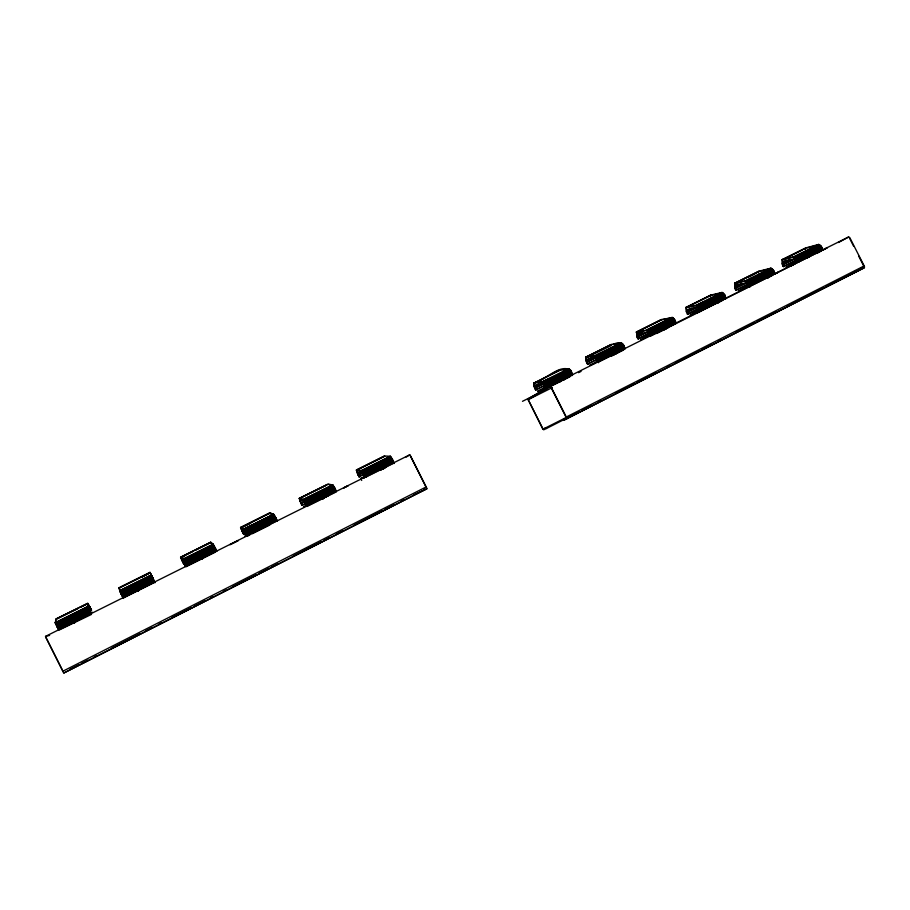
<?xml version="1.0" encoding="UTF-8"?>
<svg xmlns="http://www.w3.org/2000/svg" width="910" height="910" viewBox="0 0 910 910"><rect width="100%" height="100%" fill="white"/><g stroke="black" fill="none" stroke-linecap="round" stroke-linejoin="round"><path stroke-width="1.36" d="M735.724 289.915L736.474 289.812L735.826 285.365L738.34 284.113M611.315 345.243L585.824 357.493L586.051 360.485M566.259 369.358L560.003 370.302L533.897 383.269L534.25 386.238M394.075 463.52L390.401 456.285L384.509 455.99L356.413 470.186L357.596 473.735M636.602 332.275L661.581 319.876L672.365 317.601L674.003 318.671L675.698 322.015L675.834 323.516L650.445 336.188L649.433 332.594L647.01 330.205L636.602 332.275L636.955 336.495M91.25 614.034L87.656 606.697L87.713 603.25L55.999 618.982L55.26 622.793L58.854 630.186L91.5 614.409M725.577 299.14L724.861 295.033L722.108 292.428L710.539 295.159L686.106 307.284L686.629 312.483M700.768 311.516C701.337 309.184 699.733 305.294 697.094 305.191L686.277 307.625L686.367 311.254M783.123 266.311L783.908 266.186L783.373 261.739L785.842 260.51M710.346 296.671L710.539 295.159M774.592 274.251L773.455 270.168L770.952 268.154L758.61 271.294L734.7 283.169L734.836 287.15M538.834 393.052L537.844 391.095C549.788 387.58 544.294 380.971 534.875 385.226L535.888 389.969M572.447 375.534L570.57 370.131L535.33 387.705L535.706 389.878M734.757 286.559L734.87 283.499L746.439 280.655C749.158 280.61 751.319 285.058 749.783 287.23M758.36 272.829L758.61 271.294M276.378 519.758L274.888 516.709M822.367 250.421L821.298 246.36L818.727 244.415L805.668 247.941L782.27 259.555L782.486 264.787M798.616 262.273L797.82 258.713L795.192 256.54L782.429 259.885L782.27 263.559M805.35 249.488L805.668 247.941M710.573 296.398L710.71 295.488L687.494 307.011M55.954 620.597L55.464 623.202L87.849 607.106L87.906 603.626L89.464 606.299M597.028 361.588L589.737 365.217C602.898 361.179 597.495 354.479 586.802 359.427L587.746 364.409L585.972 360.622M533.897 383.269C540.517 379.993 546.205 382.075 545.693 389.059M641.322 332.332L637.569 334.186L638.41 338.873L637.557 338.338M647.806 331.74L637.842 336.711L638.365 339.191L636.977 336.927M585.824 357.493C592.399 354.365 599.428 354.934 598.462 362.726M699.881 310.31L690.11 315.178L699.437 309.935L699.312 308.206L698.186 307.091L687.232 309.514L688.074 314.394L687.3 314.03M624.647 349.497C624.897 342.331 618.982 341.307 612.726 344.56M534.398 386.818L533.715 382.928C544.715 381.245 559.218 363.295 570.57 370.131M559.821 369.96L533.647 383.201M184.957 565.986L184.616 563.972M586.506 362.294L585.642 357.152L611.179 344.48L621.303 342.99L595.333 355.89L585.642 357.152M611.179 344.48L585.562 357.437M637.364 337.928L636.431 331.945L661.399 319.546L672.365 317.601L646.976 330.228L636.431 331.945M661.399 319.546L636.317 332.23M241.878 530.564L240.57 527.413L270.043 512.785L273.921 514.639L270.224 513.149L240.752 527.777L243.857 529.586L273.933 514.639L276.037 518.199L243.778 534.443L243.027 533.146M392.915 461.7L392.608 460.426M426.892 488.772L409.784 454.784L45.511 636.374L45.716 637.091L63.836 673.002L426.881 488.772L413.549 494.938M409.784 454.784L406.178 457.093M392.915 460.016L358.847 476.601M587.769 364.091L586.961 363.522M790.904 265.97L792.053 265.356M792.849 265.026L794.908 263.934M361.702 480.457L360.678 478.421C368.14 476.942 362.26 470.231 357.607 472.335L359.04 476.874M63.848 673.002L424.845 489.716L424.413 488.875M540.961 391.812L546.762 388.433M579.363 411.798L546.489 428.485L546.091 427.7L543.088 429.133L528.175 399.638L550.596 386.613L566.452 417.963L563.119 419.567L563.529 420.375L864.159 267.858A1.729 0.944 62.7 0 0 864.193 265.913L850.133 238.318A1.729 0.944 63.7 0 0 849.087 237.089L848.791 236.998A1.729 0.944 63.7 0 0 848.325 237.146L838.508 242.504M560.059 381.802L562.926 380.096M563.165 380.005L566.304 378.173M612.703 355.537L615.797 353.774M616.172 353.558L619.71 351.544M664.072 329.898L666.359 328.624M667.496 327.975L668.349 327.498L667.246 328.101M669.498 326.849L722.824 300.107L719.981 301.688M697.469 312.756L793.873 264.423M719.275 302.097L718.57 302.473L719.401 302.063M767.528 278.073L768.529 277.527L767.801 277.937M769.553 276.958L772.624 275.264M821.377 250.944L816.748 253.469M826.974 247.964L825.37 248.726M229.991 544.589L238.318 540.472L237.351 541.04M777.731 272.534L778.346 272.192L776.003 273.432M615.479 353.888L615.717 353.762M826.769 248.077L823.391 249.784L825.04 248.965M777.493 272.659L776.31 273.273M236.873 541.291L235.713 541.894M381.643 469.503L380.903 469.901L381.859 469.458M382.45 469.15L383.19 468.752L382.518 469.06M563.392 379.914L564.268 379.447L563.222 379.948M616.354 353.489L617.276 353L616.286 353.478M792.348 265.197L792.963 264.878M700.598 310.901L696.787 312.926L699.119 311.834M700.962 310.901L704.795 308.854L699.71 311.538M776.366 273.159L774.364 274.217L775.695 273.591M75.007 622.463L74.381 622.781M138.65 590.67L137.922 591.045L138.707 590.704M201.701 559.229L202.577 558.854M323.3 498.6L322.379 499.078L323.63 498.487M718.377 302.598L719.036 302.211M809.115 256.825C812.459 255.198 803.871 259.486 808.956 256.995M566.634 418.907A1.854 0.569 63 0 0 566.293 417.019L864.193 265.913M70.025 669.214L78.897 664.709M81.434 663.424L87.769 660.205M94.117 656.986L96.642 655.701M111.862 647.988L139.742 633.838M146.078 630.63L152.425 627.411M158.761 624.192L161.298 622.906M171.433 617.765L191.714 607.47M194.251 606.185L204.397 601.044M210.733 597.824L213.27 596.539M223.405 591.398L225.942 590.112M232.277 586.893L256.37 574.676M258.906 573.391L269.041 568.25M271.578 566.964L277.914 563.745M293.122 556.033L321.014 541.882M323.55 540.597L329.886 537.378M336.222 534.159L342.558 530.951M353.967 525.161L381.859 511.01M384.395 509.725L394.53 504.584M400.878 501.364L403.403 500.079M543.088 429.133L566.327 417.44M563.119 419.567L568.17 416.996M737.475 331.183L740.012 329.898M802.085 298.4L804.622 297.115M854.024 272.044L856.56 270.759M581.888 410.512L592 405.382M598.325 402.174L600.85 400.889M616.024 393.188L634.987 383.565M637.512 382.28L647.624 377.149M650.161 375.864L656.474 372.656M666.598 367.526L669.123 366.241M675.447 363.033L699.46 350.839M701.997 349.565L712.109 344.424M718.422 341.216L720.959 339.942M736.122 332.241L755.084 322.618M757.62 321.332L767.733 316.191M770.258 314.917L776.583 311.709M786.695 306.568L789.22 305.294M791.757 304.008L823.357 287.958M825.882 286.684L830.944 284.113M563.529 420.375L859.063 270.35L858.676 269.587M385.135 467.239C379.072 470.424 391.391 464.066 385.305 467.262M62.767 671.261L426.335 486.85M235.053 542.223L232.3 543.6M365.433 477.067C359.143 480.355 371.792 473.837 365.445 477.17M793.577 264.571L790.927 265.97M550.96 386.261L561.072 381.21M563.597 379.948L569.922 376.797M578.555 372.668L581.092 371.394M611.054 356.276L623.418 350.111M656.645 333.526L662.992 330.364M664.118 329.886L666.643 328.624M716.898 303.474L719.378 302.234M522.488 401.321L537.48 393.837M528.175 399.638L552.324 387.58M55.282 622.667L87.656 606.583M119.619 590.704L151.185 575.029M182.353 559.536L213.145 544.237M243.561 529.131L273.603 514.207M303.28 499.465L332.605 484.893M361.577 470.504L390.208 456.285M55.26 622.793L87.656 606.697M119.631 590.806L151.219 575.12L153.312 579.306L121.656 595.06L120.245 592.16L119.039 587.701L149.979 572.356L150.776 573.926M213.224 544.316L210.733 542.212L180.544 557.193L182.421 559.616L213.224 544.316L215.966 549.856M240.57 527.413L243.664 529.188L273.728 514.252M303.428 499.499L332.764 484.928L334.891 488.181L336.404 491.81L307.057 506.438C307.716 502.729 296.865 493.015 300.323 501.524M356.413 470.186L361.759 470.527L390.401 456.285M55.476 623.054L60.458 620.586M151.379 575.404L119.836 591.204L126.126 587.951M193.307 551.323L180.726 557.568L182.546 559.912L188.7 556.852M245.006 528.881L250.011 526.401M299.913 500.454L299.356 498.703L303.474 499.829L309.582 496.803M357.038 472.085L356.584 470.299L361.771 470.868L367.993 467.774M357.846 473.154L360.292 471.937M55.556 623.589L87.974 607.482M119.984 591.568L151.595 575.859M182.421 559.616L182.808 560.344L213.645 545.022M243.869 529.574L274.183 514.935M303.906 500.17L333.265 485.576M361.759 470.527L362.271 471.152L390.936 456.911M542.041 381.825L568.886 368.584M594.833 355.583L621.12 342.626M646.453 329.932L672.183 317.249M696.912 304.85L722.108 292.428M746.268 280.325L770.952 268.154M794.555 256.336L818.727 244.415M543.486 381.552L548.537 379.038M596.255 355.321L601.191 352.864M646.623 330.273L652.97 327.122M697.094 305.191L703.293 302.109M746.439 280.655L752.513 277.641M794.726 256.665L800.971 253.56M55.783 624.203L88.225 608.085M120.245 592.16L151.879 576.439M182.808 560.344L183.115 560.913L213.964 545.568M244.096 529.882L244.437 530.428L274.536 515.458M304.27 500.682L333.651 486.076M362.271 471.152L362.669 471.642L391.357 457.389M535.012 386.067L538.731 384.213M569.103 368.925L542.508 382.154L533.715 382.928M586.893 360.269L591.75 357.858M637.637 335.051L642.619 332.571M687.266 310.378L692.146 307.944M735.826 286.229L740.854 283.727M771.179 268.484L746.848 280.576L734.7 283.169M783.351 262.603L789.493 259.543M818.955 244.722L795.147 256.563L782.27 259.555M358.074 474.963L357.823 474.337L361.486 472.529M542.952 382.337L569.535 369.119M595.822 356.049L621.803 343.127M647.488 330.353L672.888 317.726M698.015 305.237L722.859 292.884M747.417 280.678L771.714 268.598M795.749 256.643L819.523 244.824M56.124 625.011L88.566 608.87M120.609 592.933L152.254 577.202M183.115 560.913L183.501 561.652L214.362 546.307M274.957 516.175L242.799 532.236L243.664 534.307M303.769 501.911L301.278 503.162L302.04 505.255M304.714 501.376L334.095 486.77M362.043 472.938L358.381 474.758L359.313 476.874M362.669 471.642L363.135 472.324L391.823 458.06M737.271 286.206L734.768 287.458L735.416 289.676M245.461 532.68L241.798 529.859L242.89 532.361L245.347 531.144M305.988 505.676L303.496 506.915C309.036 505.641 303.747 499.613 300.391 500.75L301.381 503.275L303.883 502.024M358.506 474.861L362.169 473.041M543.441 382.757L570.035 369.528M596.334 356.447L622.326 343.525M648.022 330.739L673.434 318.102M698.573 305.601L723.416 293.248M747.997 281.019L772.306 268.928M796.352 256.973L820.126 245.143M535.797 386.807L541.996 383.724M687.698 311.254L696.23 307.011M749.169 283.692L736.622 289.937A1.297 0.592 63.7 0 1 736.042 290.324L734.939 287.753L741.218 284.637M56.545 625.932L89.009 609.78M121.053 593.843L152.698 578.089M215.624 552.029L186.038 566.782L183.957 562.539L214.828 547.183M247.395 534.875L244.938 536.104L246.36 534.716L245.313 532.009L275.434 517.028M305.191 502.229L334.584 487.601M363.135 472.324L363.625 473.154L392.324 458.879M622.872 344.105L587.155 361.918L597.051 357.164M648.58 331.32L674.003 318.671M697.174 307.182L687.414 312.039L687.994 313.95L700.177 307.876M699.142 306.17L723.996 293.793M772.897 269.474L735.928 287.901L748.702 281.702M795.693 258.167L783.396 264.287L795.92 258.201M796.944 257.507L820.74 245.666M535.501 387.785L544.191 383.463M638.035 336.768L648.011 331.809M687.619 312.096L697.379 307.239M56.852 626.558L89.305 610.405M121.36 594.457L153.005 578.703L149.979 572.356M182.296 560.878L181.727 559.707L184.207 563.165L215.135 547.786L216.853 551.414M275.741 517.619L245.62 532.612L247.292 536.24L249.795 534.989M305.498 502.809L334.891 488.181M363.625 473.154L363.932 473.735L392.631 459.448M544.487 384.134L571.093 370.893M597.404 357.801L623.407 344.856M649.126 332.059L674.549 319.399M699.688 306.886L724.553 294.51M749.135 282.271L773.455 270.168M797.513 258.201L821.298 246.36M88.816 611.315L91.444 610.087M243.721 534.193L246.166 532.976M302.143 505.107L305.885 503.241M359.2 476.703L364.08 474.281M57.159 627.172L89.612 611.008M215.431 548.377L184.559 563.745L184.264 563.154M335.176 488.761L302.257 505.289L301.381 503.275M544.794 384.691L571.4 371.439M597.711 358.347L623.714 345.402M649.433 332.594L674.856 319.933M699.995 307.421L724.861 295.033M749.442 282.794L773.762 270.691M797.82 258.713L821.605 246.872M57.535 627.911L89.988 611.747M153.676 580.034L122.031 595.788L121.656 595.06M184.923 564.462L215.784 549.094M246.269 533.908L276.378 518.916L276.037 518.199M306.135 504.106L335.517 489.466M394.041 463.065L365.399 477.352L364.557 475.009L393.245 460.71M536.013 389.639L544.692 385.317M587.803 363.841L597.506 359.018M638.456 338.622L649.66 333.037M736.474 289.812L749.021 283.556M783.908 266.186L797.422 259.452M536.149 389.787L544.828 385.465M545.079 385.237L571.685 371.985M597.642 359.166L587.94 364L587.337 361.987M597.984 358.893L623.987 345.936M638.592 338.77L675.129 320.468M688.142 314.087L725.122 295.568M749.715 283.317L774.035 271.214M782.19 263.866L783.442 266.721A1.285 0.637 63.8 0 0 784.067 266.311L797.581 259.577M798.081 259.236L821.866 247.383M58.035 628.821L90.465 612.658M123.476 598.462L122.497 596.698L154.131 580.933L155.041 582.718M185.367 565.372L216.216 550.004M246.69 534.818L276.799 519.826L276.378 518.916M306.534 505.004L335.915 490.365M364.933 475.907L393.62 461.62M545.386 385.92L571.992 372.668M598.291 359.564L624.294 346.608M650.002 333.799L675.425 321.139M700.563 308.615L725.418 296.228M749.999 283.977L774.319 271.863M798.366 259.885L822.151 248.032M360.678 478.421L364.341 476.601M58.479 629.595L90.898 613.442M122.918 597.483L154.529 581.729M185.754 566.168L216.58 550.789M247.042 535.615L277.129 520.611L276.799 519.826M306.852 505.801L336.211 491.161M365.228 476.703L393.893 462.416M545.704 386.818L572.299 373.555M598.598 360.451L624.59 347.495M650.286 334.687L675.698 322.015M700.825 309.491L725.679 297.104M750.261 284.853L774.558 272.738M798.605 260.76L822.378 248.908M537.844 391.095L544.055 387.99M649.217 335.574L640.481 339.93L649.001 335.073L648.819 333.344L647.727 332.207L637.569 334.186M749.988 285.33L738.67 290.973L748.759 285.353L748.691 283.613L747.542 282.532L735.826 285.365M797.274 261.762L786.194 267.278L797.012 261.306L797.001 259.555L795.818 258.508L783.373 261.739M123.248 598.086L154.837 582.332M252.298 533.738L269.838 524.99M545.909 387.626L572.492 374.374M598.769 361.259L624.749 348.314M650.445 335.494L675.846 322.834M700.962 310.31L725.793 297.923M750.363 285.672L774.66 273.557M798.684 261.579L822.458 249.727M382.871 469.105L385.362 467.865M549.924 385.931L848.438 237.055M545.977 388.297L572.538 375.045M598.803 361.941L624.772 348.985M794.134 264.298L823.63 249.624M299.174 498.339L327.953 484.052L332.764 484.928M356.401 469.947L384.509 455.99M89.783 606.856L87.86 603.444L55.999 618.982M120.404 587.291L150.082 572.561M181.522 559.252L180.635 557.409L210.733 542.212M240.627 527.641L270.043 512.785M299.208 498.578L326.724 484.916M56.192 619.357L77.76 608.665M80.296 607.402L86.643 604.251M120.461 587.473L150.161 572.731L141.687 577.384M195.821 550.072L209.664 543.202M300.607 498.077L326.883 485.041M356.584 470.299L384.691 456.354M181.09 558.33L184.673 556.055M241.423 529.495L240.888 528.153L250.705 523.284M685.969 307.591L710.391 295.466M734.552 283.476L758.451 271.612M782.099 259.873L805.486 248.259M734.87 283.499L758.781 271.624L771.123 268.507M782.429 259.885L802.142 250.102M585.79 357.914L610.098 345.846M748.623 277.072L754.913 273.944M74.04 622.94L75.132 622.349M860.871 268.518L864.159 266.903M827.497 285.797L864.125 267.881M231.675 543.907L230.15 544.624M546.489 428.485L543.714 429.804L542.678 428.837L527.891 399.069L549.856 385.999A1.843 0.569 63.5 0 1 550.163 385.942L550.379 386.079A1.843 0.569 63.5 0 1 551.346 387.478L566.293 417.019M807.102 247.929L818.909 244.756M45.557 636.386L49.629 635.396M711.95 295.204L722.335 292.758L697.469 305.123L686.106 307.284M92.206 612.202C88.941 613.249 88.679 607.641 88.987 605.776L91.341 610.053M390.39 456.649L361.771 470.868M328.135 484.416L332.958 485.303L303.474 499.829M123.51 596.607L122.031 595.618M687.607 314.45L686.311 311.55M333.89 487.362L334.971 489.114M154.416 581.206L153.619 579.886M182.546 559.912L213.429 544.703L210.927 542.576L211.245 543.361M391.812 459.015L392.415 460.028M535.49 389.787L534.955 388.854M214.441 546.774L215.022 547.831M119.039 587.701L119.745 588.963M57.853 628.002L57.034 626.455M244.437 530.428L245.313 532.009M183.888 564.075L181.784 559.673M301.904 505.107L301.381 504.117M119.642 588.827L119.233 588.087L119.813 591.09M89.533 606.367L90.101 607.448M120.723 590.988L120.302 590.215L121.428 594.412M89.931 607.095L90.431 608.073M90.329 607.846L91.387 609.905M90.75 608.619L91.102 609.347M121.303 591.932L121.633 592.558M122.497 596.698L121.633 594.821M183.501 561.652L183.957 562.539M183.786 563.904L183.274 562.88M849.246 237.601L853.591 246.144M858.562 255.915L863.533 265.674M150.628 573.63L153.449 579.226M410.33 455.546L426.631 487.851M151.242 574.847L153.289 578.919M363.932 473.735L364.557 475.009M152.846 578.009L153.369 579.056M153.221 579.101L154.131 580.933M45.875 637.307L63.313 672.126M182.774 561.868L183.206 562.733M183.968 564.223L182.41 561.117M182.591 561.47L181.136 558.478M782.805 266.073L782.52 265.379M242.97 532.987L242.219 531.383M242.89 532.361L243.823 534.375M242.686 532.35L241.901 530.655M301.426 504.14L300.937 503.105M241.594 529.961L242.128 531.133M91.307 609.768L91.557 610.291L90.295 608.085M210.813 542.428L211.438 543.805M300.618 502.354L301.062 503.321M56.852 626.069L56.568 625.307M300.323 501.626L300.8 502.695M358.335 475.6L357.653 474.008M300.038 500.932L300.55 502.092M357.38 473.28L357.823 474.337M270.099 513.024L270.498 514.116M277.129 520.611L277.357 521.248M534.966 388.672L534.386 387.103M534.75 388.047L534.181 386.375M736.144 287.947L736.622 289.937M783.624 264.321L784.067 266.311M734.632 286.718L734.939 287.753M826.337 286.366A1.638 0.842 62.8 0 1 825.859 286.343M343.741 487.931L348.029 485.792L343.741 487.931M323.687 497.918L327.93 495.802L323.687 497.918M120.7 590.772L120.416 590.237L120.757 590.863"/></g></svg>
